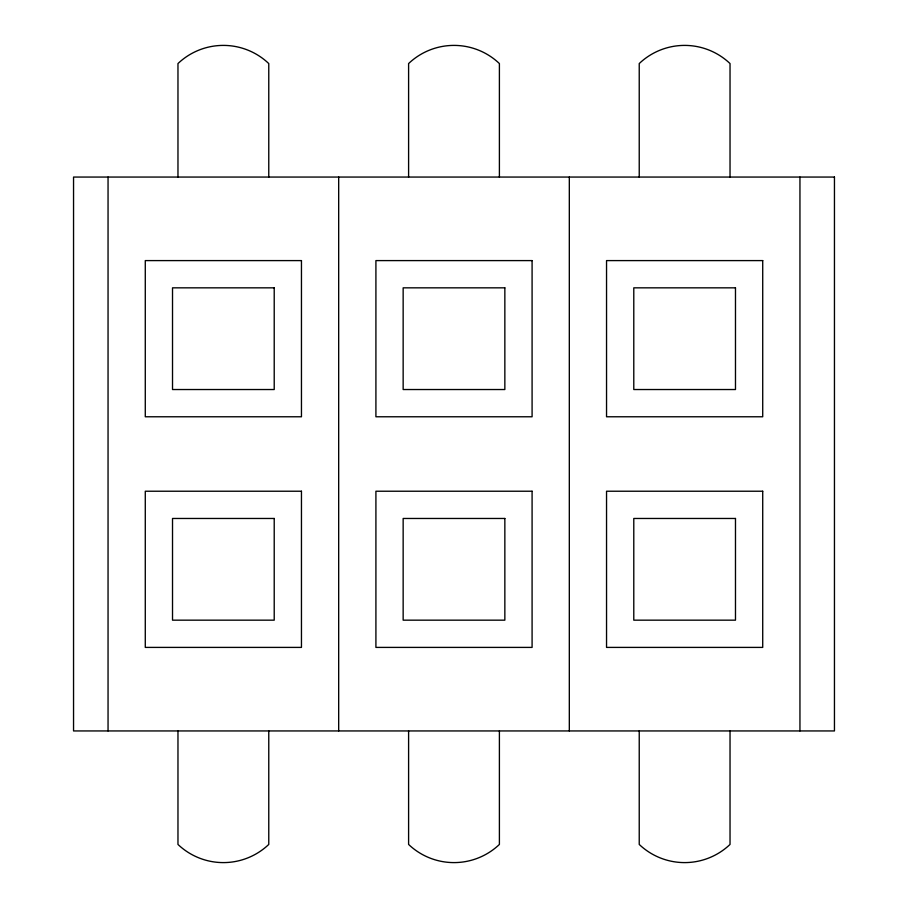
<?xml version="1.0" encoding="UTF-8"?>
<svg xmlns="http://www.w3.org/2000/svg" width="908" height="908" viewBox="0 0 908 908"><rect width="100%" height="100%" fill="white"/><g stroke="black" fill="none" stroke-linecap="round" stroke-linejoin="round"><path stroke-width="1.36" d="M799.948 177.06L799.948 730.94M730.032 177.06L730.032 63.56A65.83 65.83 0 0 0 639.232 63.56L639.232 177.06M730.032 730.94L730.032 844.44A65.83 65.83 0 0 1 639.232 844.44L639.232 730.94M569.316 177.06L569.316 730.94M499.4 177.06L499.4 63.56A65.83 65.83 0 0 0 408.6 63.56L408.6 177.06M499.4 730.94L499.4 844.44A65.83 65.83 0 0 1 408.6 844.44L408.6 730.94M338.684 177.06L338.684 730.94M268.768 177.06L268.768 63.56A65.83 65.83 0 0 0 177.968 63.56L177.968 177.06M268.768 730.94L268.768 844.44A65.83 65.83 0 0 1 177.968 844.44L177.968 730.94M108.052 177.06L108.052 730.94M834.452 177.06L73.548 177.06L73.548 730.94L834.452 730.94L834.452 177.06M301.456 260.596L145.28 260.596L145.28 416.772L301.456 416.772L301.456 260.596M532.088 260.596L375.912 260.596L375.912 416.772L532.088 416.772L532.088 260.596M762.72 260.596L606.544 260.596L606.544 416.772L762.72 416.772L762.72 260.596M274.216 287.836L172.52 287.836L172.52 389.532L274.216 389.532L274.216 287.836M504.848 287.836L403.152 287.836L403.152 389.532L504.848 389.532L504.848 287.836M735.48 287.836L633.784 287.836L633.784 389.532L735.48 389.532L735.48 287.836M301.456 491.228L145.28 491.228L145.28 647.404L301.456 647.404L301.456 491.228M532.088 491.228L375.912 491.228L375.912 647.404L532.088 647.404L532.088 491.228M762.72 491.228L606.544 491.228L606.544 647.404L762.72 647.404L762.72 491.228M274.216 518.468L172.52 518.468L172.52 620.164L274.216 620.164L274.216 518.468M504.848 518.468L403.152 518.468L403.152 620.164L504.848 620.164L504.848 518.468M735.48 518.468L633.784 518.468L633.784 620.164L735.48 620.164L735.48 518.468"/></g></svg>
